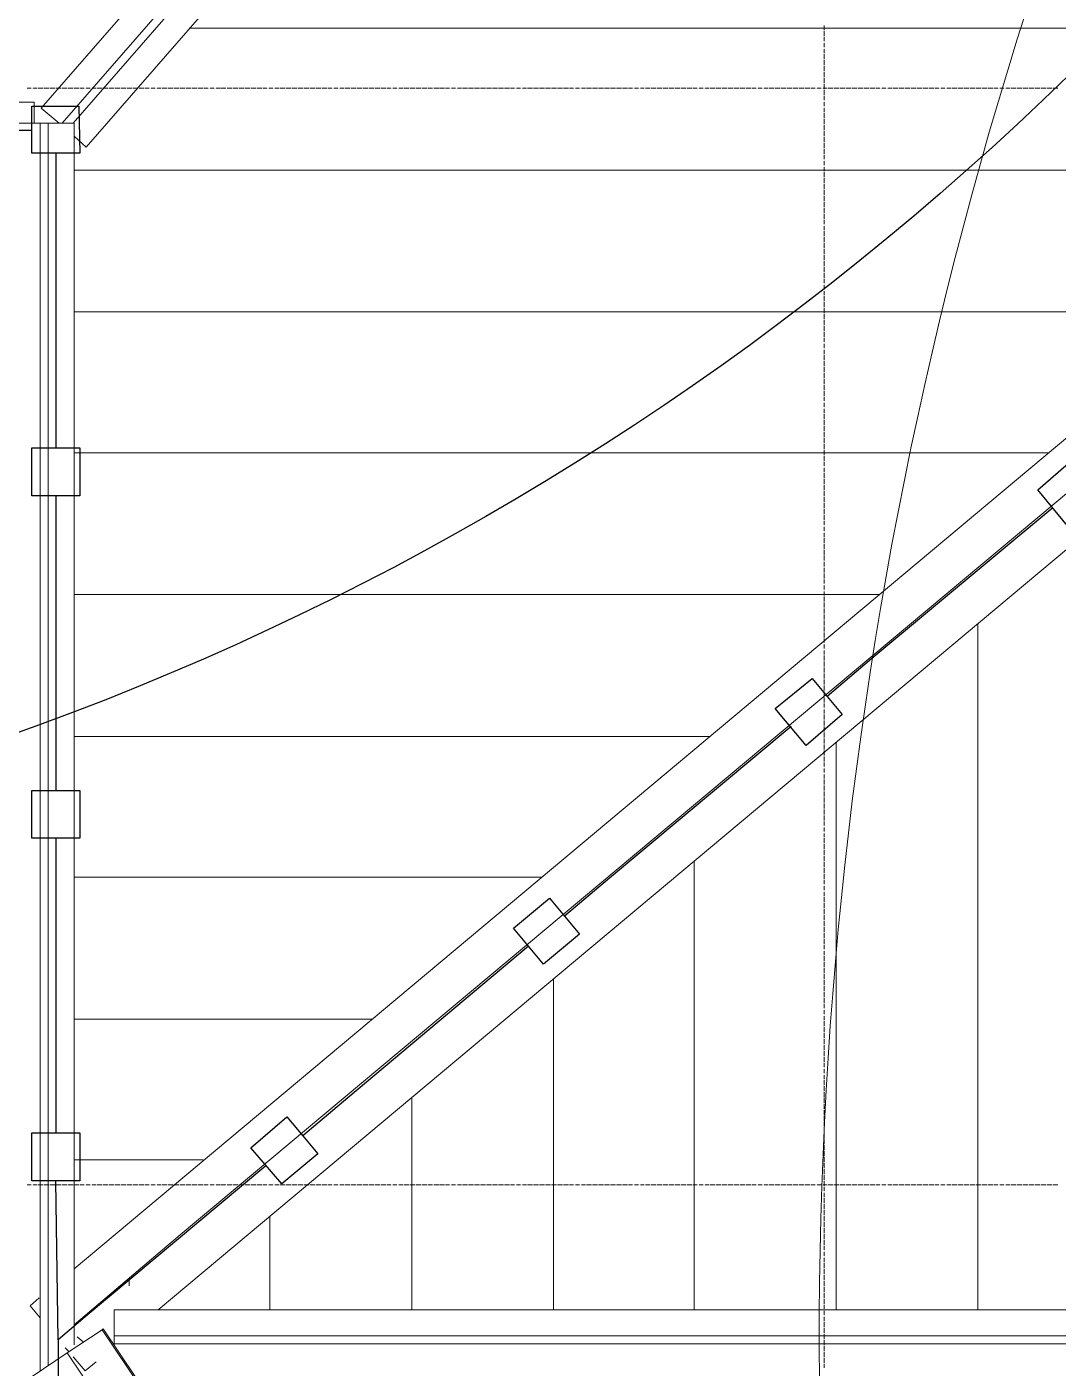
# Model space of a CAD drawing. Header units: millimetres. Extents: x -42533 to 645315, y 3457 to 82611.
# Drawn here: x 547451 to 551826, y 19596 to 25284 of the extents above; entities that cross this region are included whole.
import ezdxf

# ---------------------------------------------------------------- set-up
doc = ezdxf.new("R2010")
doc.units = ezdxf.units.MM
for name, color, linetype, true_color in [('PDF _!ЭОМ.Молниезащита', 7, 'Continuous', 0x954a95), ('PDF _Крыша', 7, 'Continuous', 0xbababa), ('PDF _Крыша штриховка', 7, 'Continuous', 0xbababa), ('PDF _Обобщенные модели', 7, 'Continuous', 0xbababa), ('PDF _Ограждение', 7, 'Continuous', 0xbababa), ('PDF _Оси', 7, 'Continuous', 0xbababa)]:
    doc.layers.add(name, color=color, linetype=linetype, true_color=true_color)

msp = doc.modelspace()

# ---------------------------------------------------------------- linework, layer by layer
at = {"layer": 'PDF _!ЭОМ.Молниезащита', "color": 5, "lineweight": 30}
for points in [[(546222.7, 24841), (547222.3, 24845.2), (547472.1, 24845.2), (547472.1, 24946.9), (547671.2, 24946.9), (547675.4, 24747.8), (547472.1, 24747.8), (547472.1, 24845.2)], [(547573.8, 24747.8), (547573.8, 23748.3), (547573.8, 23498.4), (547675.4, 23498.4), (547675.4, 23295.1), (547472.1, 23295.1), (547472.1, 23498.4), (547573.8, 23498.4)], [(552916.7, 24176), (552150.1, 23532.3), (551955.3, 23375.6), (552018.8, 23295.1), (551866.3, 23168), (551739.3, 23320.5), (551891.7, 23451.8), (551955.3, 23375.6)], [(547573.8, 23295.1), (547573.8, 22295.5), (547573.8, 22045.7), (547675.4, 22045.7), (547675.4, 21842.4), (547472.1, 21842.4), (547472.1, 22045.7), (547573.8, 22045.7)], [(551802.8, 23244.3), (551036.2, 22604.7), (550845.6, 22443.8), (550909.1, 22367.5), (550756.7, 22236.2), (550625.4, 22393), (550782.1, 22520), (550845.6, 22443.8)], [(550693.1, 22316.7), (549922.3, 21672.9), (549731.7, 21512), (549795.2, 21435.8), (549642.8, 21308.7), (549515.7, 21461.2), (549668.2, 21588.2), (549731.7, 21512)], [(547573.8, 21842.4), (547573.8, 20842.8), (547573.8, 20592.9), (547675.4, 20592.9), (547675.4, 20389.6), (547472.1, 20389.6), (547472.1, 20592.9), (547573.8, 20592.9)], [(549579.2, 21384.9), (548812.6, 20741.2), (548622, 20580.2), (548685.6, 20504), (548533.1, 20376.9), (548401.8, 20529.4), (548554.3, 20660.7), (548622, 20580.2)], [(548465.3, 20453.2), (547698.7, 19813.6), (547584.4, 19716.2), (547584.4, 18890.3), (547686, 18890.3), (547686, 18691.3), (547487, 18691.3), (547487, 18890.3), (547584.4, 18890.3)], [(547584.4, 19716.2), (547573.8, 20389.6)]]:
    msp.add_lwpolyline(points, dxfattribs=at)
at = {"layer": 'PDF _!ЭОМ.Молниезащита', "color": 116, "lineweight": 30, "true_color": 0x136734}
msp.add_circle((543274.8, 33878.4), 12301.6, dxfattribs=at)
at = {"layer": 'PDF _!ЭОМ.Молниезащита', "lineweight": 13}
for centre, radius, start, end in [((541973.2, 33883.9), 18066.6, 258.64082, 32.4196), ((569238.6, 19731.8), 18425.9, 113.6261, 221.93481)]:
    msp.add_arc(centre, radius, start, end, dxfattribs=at)
at = {"layer": 'PDF _!ЭОМ.Молниезащита', "lineweight": 30}
msp.add_arc((514330.6, -50639.5), 76931.2, 53.480075, 71.283866, dxfattribs=at)
at = {"layer": 'PDF _Крыша', "color": 8, "lineweight": 9}
msp.add_lwpolyline([(548101.1, 20160.9), (547652.2, 19779.7)], dxfattribs=at)
at = {"layer": 'PDF _Крыша штриховка', "color": 8, "lineweight": 9}
for points in [[(553077.6, 25277.2), (548139.2, 25277.2)], [(553056.5, 24675.8), (547652.2, 24675.8)], [(552501.6, 24074.4), (547652.2, 24074.4)], [(551781.6, 23477.2), (547652.2, 23477.2)], [(551065.8, 22875.8), (547652.2, 22875.8)], [(551485.1, 22748.7), (551485.1, 19843.3)], [(550350.1, 22274.4), (547652.2, 22274.4)], [(550883.7, 22249), (550883.7, 19843.3)], [(550282.3, 21744.9), (550282.3, 19843.3)], [(549634.3, 21677.2), (547652.2, 21677.2)], [(549685.1, 21245.2), (549685.1, 19843.3)], [(548914.3, 21075.8), (547652.2, 21075.8)], [(549083.7, 20741.2), (549083.7, 19843.3)], [(548198.5, 20478.6), (547652.2, 20478.6)], [(548482.3, 20241.4), (548482.3, 19843.3)], [(547885.1, 19974.6), (547885.1, 19944.9)]]:
    msp.add_lwpolyline(points, dxfattribs=at)
at = {"layer": 'PDF _Обобщенные модели', "color": 8, "lineweight": 18}
for points in [[(542222.4, 24963.8), (547482.7, 24963.8), (547482.7, 24874.9)], [(547398, 24857.9), (547398, 24874.9), (547508.1, 24874.9), (547542, 24874.9), (547652.2, 24874.9), (547652.2, 19695)], [(547508.1, 24874.9), (547508.1, 19580.7)], [(547542, 19606.1), (547542, 24874.9)], [(547821.6, 19695), (547821.6, 19699.3), (547821.6, 19733.2), (547821.6, 19843.3), (558126.2, 19843.3)], [(558126.2, 19733.2), (547821.6, 19733.2)], [(547821.6, 19699.3), (558126.2, 19699.3)]]:
    msp.add_lwpolyline(points, dxfattribs=at)
at = {"layer": 'PDF _Ограждение', "color": 8, "lineweight": 9}
for points in [[(547601.3, 24874.9), (554212.7, 32456.1)], [(554212.7, 32405.3), (547647.9, 24874.9)], [(554212.7, 32240.1), (547703, 24773.2), (547652.2, 24819.8)], [(547588.6, 24874.9), (547512.4, 24938.4), (553314.8, 31592.1)], [(548101.1, 20160.9), (554280.5, 25328)], [(554411.8, 25201), (548007.9, 19843.3), (554411.8, 25201)], [(547503.9, 19894.1), (547465.8, 19860.2), (547503.9, 19894.1)], [(547508.1, 19809.4), (547465.8, 19860.2)], [(547601.3, 19364.7), (547470, 19559.5), (547474.3, 19559.5), (547622.5, 19661.2), (547770.7, 19758.6), (547775, 19762.8), (551358.1, 14426.3), (547770.7, 19758.6)], [(547631, 19665.4), (547614, 19682.3)], [(547664.9, 19728.9), (547690.3, 19707.7)], [(551167.5, 14383.9), (547622.5, 19661.2)], [(547698.7, 19584.9), (547647.9, 19644.2)], [(547745.3, 19623), (547698.7, 19584.9), (547745.3, 19623)]]:
    msp.add_lwpolyline(points, dxfattribs=at)
msp.add_lwpolyline([(554212.7, 25510.2), (547652.2, 20016.9)], close=True, dxfattribs=at)
at = {"layer": 'PDF _Оси', "color": 8, "lineweight": 9}
for points in [[(550832.9, 25268.8), (550832.9, 25289.9)], [(550832.9, 25243.3), (550832.9, 25264.5)], [(550832.9, 25222.2), (550832.9, 25239.1)], [(550832.9, 25217.9), (550832.9, 25217.9)], [(550832.9, 25196.8), (550832.9, 25213.7)], [(550832.9, 25192.5), (550832.9, 25192.5)], [(550832.9, 25171.3), (550832.9, 25188.3)], [(550832.9, 25145.9), (550832.9, 25167.1)], [(550832.9, 25120.5), (550832.9, 25141.7)], [(550832.9, 25095.1), (550832.9, 25116.3)], [(550832.9, 25069.7), (550832.9, 25090.9)], [(550832.9, 25044.3), (550832.9, 25065.5)], [(550832.9, 25018.9), (550832.9, 25040)], [(547453.1, 25023.1), (547470, 25023.1)], [(547474.3, 25023.1), (547474.3, 25023.1)], [(547478.5, 25023.1), (547495.4, 25023.1)], [(547499.7, 25023.1), (547520.9, 25023.1)], [(547525.1, 25023.1), (547546.3, 25023.1)], [(547550.5, 25023.1), (547571.7, 25023.1)], [(547575.9, 25023.1), (547597.1, 25023.1)], [(547601.3, 25023.1), (547622.5, 25023.1)], [(547626.7, 25023.1), (547647.9, 25023.1)], [(547652.2, 25023.1), (547673.3, 25023.1)], [(547677.6, 25023.1), (547694.5, 25023.1)], [(547698.7, 25023.1), (547698.7, 25023.1)], [(547703, 25023.1), (547719.9, 25023.1)], [(547724.2, 25023.1), (547724.2, 25023.1)], [(547728.4, 25023.1), (547745.3, 25023.1)], [(547749.6, 25023.1), (547770.7, 25023.1)], [(547775, 25023.1), (547796.2, 25023.1)], [(547800.4, 25023.1), (547821.6, 25023.1)], [(547825.8, 25023.1), (547847, 25023.1)], [(547851.2, 25023.1), (547872.4, 25023.1)], [(547876.6, 25023.1), (547897.8, 25023.1)], [(547902, 25023.1), (547923.2, 25023.1)], [(547927.4, 25023.1), (547948.6, 25023.1)], [(547952.9, 25023.1), (547969.8, 25023.1)], [(547974, 25023.1), (547974, 25023.1)], [(547978.3, 25023.1), (547995.2, 25023.1)], [(547999.4, 25023.1), (547999.4, 25023.1)], [(548003.7, 25023.1), (548020.6, 25023.1)], [(548024.9, 25023.1), (548046, 25023.1)], [(548050.3, 25023.1), (548071.5, 25023.1)], [(548075.7, 25023.1), (548096.9, 25023.1)], [(548101.1, 25023.1), (548122.3, 25023.1)], [(548126.5, 25023.1), (548147.7, 25023.1)], [(548151.9, 25023.1), (548173.1, 25023.1)], [(548177.3, 25023.1), (548198.5, 25023.1)], [(548202.7, 25023.1), (548219.7, 25023.1)], [(548223.9, 25023.1), (548223.9, 25023.1)], [(548228.2, 25023.1), (548245.1, 25023.1)], [(548249.3, 25023.1), (548249.3, 25023.1)], [(548253.6, 25023.1), (548270.5, 25023.1)], [(548274.7, 25023.1), (548295.9, 25023.1)], [(548300.2, 25023.1), (548321.3, 25023.1)], [(548325.6, 25023.1), (548346.7, 25023.1)], [(548351, 25023.1), (548372.2, 25023.1)], [(548376.4, 25023.1), (548397.6, 25023.1)], [(548401.8, 25023.1), (548423, 25023.1)], [(548427.2, 25023.1), (548448.4, 25023.1)], [(548452.6, 25023.1), (548469.6, 25023.1)], [(548473.8, 25023.1), (548473.8, 25023.1)], [(548478, 25023.1), (548495, 25023.1)], [(548499.2, 25023.1), (548499.2, 25023.1)], [(548503.5, 25023.1), (548520.4, 25023.1)], [(548524.6, 25023.1), (548545.8, 25023.1)], [(548550, 25023.1), (548571.2, 25023.1)], [(548575.5, 25023.1), (548596.6, 25023.1)], [(548600.9, 25023.1), (548622, 25023.1)], [(548626.3, 25023.1), (548647.5, 25023.1)], [(548651.7, 25023.1), (548672.9, 25023.1)], [(548677.1, 25023.1), (548698.3, 25023.1)], [(548702.5, 25023.1), (548723.7, 25023.1)], [(548727.9, 25023.1), (548744.9, 25023.1)], [(548749.1, 25023.1), (548749.1, 25023.1)], [(548753.3, 25023.1), (548770.3, 25023.1)], [(548774.5, 25023.1), (548774.5, 25023.1)], [(548778.8, 25023.1), (548795.7, 25023.1)], [(548799.9, 25023.1), (548821.1, 25023.1)], [(548825.3, 25023.1), (548846.5, 25023.1)], [(548850.8, 25023.1), (548871.9, 25023.1)], [(548876.2, 25023.1), (548897.3, 25023.1)], [(548901.6, 25023.1), (548922.8, 25023.1)], [(548927, 25023.1), (548948.2, 25023.1)], [(548952.4, 25023.1), (548973.6, 25023.1)], [(548977.8, 25023.1), (548994.8, 25023.1)], [(548999, 25023.1), (548999, 25023.1)], [(549003.2, 25023.1), (549020.2, 25023.1)], [(549024.4, 25023.1), (549024.4, 25023.1)], [(549028.6, 25023.1), (549045.6, 25023.1)], [(549049.8, 25023.1), (549071, 25023.1)], [(549075.2, 25023.1), (549096.4, 25023.1)], [(549100.6, 25023.1), (549121.8, 25023.1)], [(549126.1, 25023.1), (549147.2, 25023.1)], [(549151.5, 25023.1), (549172.6, 25023.1)], [(549176.9, 25023.1), (549198.1, 25023.1)], [(549202.3, 25023.1), (549223.5, 25023.1)], [(549227.7, 25023.1), (549244.6, 25023.1)], [(549248.9, 25023.1), (549248.9, 25023.1)], [(549253.1, 25023.1), (549270.1, 25023.1)], [(549274.3, 25023.1), (549274.3, 25023.1)], [(549278.5, 25023.1), (549295.5, 25023.1)], [(549299.7, 25023.1), (549320.9, 25023.1)], [(549325.1, 25023.1), (549346.3, 25023.1)], [(549350.5, 25023.1), (549371.7, 25023.1)], [(549375.9, 25023.1), (549397.1, 25023.1)], [(549401.3, 25023.1), (549422.5, 25023.1)], [(549426.8, 25023.1), (549447.9, 25023.1)], [(549452.2, 25023.1), (549473.4, 25023.1)], [(549477.6, 25023.1), (549498.8, 25023.1)], [(549503, 25023.1), (549519.9, 25023.1)], [(549524.2, 25023.1), (549524.2, 25023.1)], [(549528.4, 25023.1), (549545.4, 25023.1)], [(549549.6, 25023.1), (549549.6, 25023.1)], [(549553.8, 25023.1), (549570.8, 25023.1)], [(549575, 25023.1), (549596.2, 25023.1)], [(549600.4, 25023.1), (549621.6, 25023.1)], [(549625.8, 25023.1), (549647, 25023.1)], [(549651.2, 25023.1), (549672.4, 25023.1)], [(549676.6, 25023.1), (549697.8, 25023.1)], [(549702.1, 25023.1), (549723.2, 25023.1)], [(549727.5, 25023.1), (549748.6, 25023.1)], [(549752.9, 25023.1), (549769.8, 25023.1)], [(549774.1, 25023.1), (549774.1, 25023.1)], [(549778.3, 25023.1), (549795.2, 25023.1)], [(549799.5, 25023.1), (549799.5, 25023.1)], [(549803.7, 25023.1), (549820.6, 25023.1)], [(549824.9, 25023.1), (549846.1, 25023.1)], [(549850.3, 25023.1), (549871.5, 25023.1)], [(549875.7, 25023.1), (549896.9, 25023.1)], [(549901.1, 25023.1), (549922.3, 25023.1)], [(549926.5, 25023.1), (549947.7, 25023.1)], [(549951.9, 25023.1), (549973.1, 25023.1)], [(549977.4, 25023.1), (549998.5, 25023.1)], [(550002.8, 25023.1), (550019.7, 25023.1)], [(550023.9, 25023.1), (550023.9, 25023.1)], [(550028.2, 25023.1), (550045.1, 25023.1)], [(550049.4, 25023.1), (550049.4, 25023.1)], [(550053.6, 25023.1), (550070.5, 25023.1)], [(550074.8, 25023.1), (550095.9, 25023.1)], [(550100.2, 25023.1), (550121.4, 25023.1)], [(550125.6, 25023.1), (550146.8, 25023.1)], [(550151, 25023.1), (550172.2, 25023.1)], [(550176.4, 25023.1), (550197.6, 25023.1)], [(550201.8, 25023.1), (550223, 25023.1)], [(550227.2, 25023.1), (550248.4, 25023.1)], [(550252.7, 25023.1), (550273.8, 25023.1)], [(550278.1, 25023.1), (550295, 25023.1)], [(550299.2, 25023.1), (550299.2, 25023.1)], [(550303.5, 25023.1), (550320.4, 25023.1)], [(550324.7, 25023.1), (550324.7, 25023.1)], [(550328.9, 25023.1), (550345.8, 25023.1)], [(550350.1, 25023.1), (550371.2, 25023.1)], [(550375.5, 25023.1), (550396.7, 25023.1)], [(550400.9, 25023.1), (550422.1, 25023.1)], [(550426.3, 25023.1), (550447.5, 25023.1)], [(550451.7, 25023.1), (550472.9, 25023.1)], [(550477.1, 25023.1), (550498.3, 25023.1)], [(550502.5, 25023.1), (550523.7, 25023.1)], [(550528, 25023.1), (550544.9, 25023.1)], [(550549.1, 25023.1), (550549.1, 25023.1)], [(550553.4, 25023.1), (550570.3, 25023.1)], [(550574.5, 25023.1), (550574.5, 25023.1)], [(550578.8, 25023.1), (550595.7, 25023.1)], [(550600, 25023.1), (550621.1, 25023.1)], [(550625.4, 25023.1), (550646.5, 25023.1)], [(550650.8, 25023.1), (550672, 25023.1)], [(550676.2, 25023.1), (550697.4, 25023.1)], [(550701.6, 25023.1), (550722.8, 25023.1)], [(550727, 25023.1), (550748.2, 25023.1)], [(550752.4, 25023.1), (550773.6, 25023.1)], [(550777.8, 25023.1), (550794.8, 25023.1)], [(550799, 25023.1), (550799, 25023.1)], [(550803.2, 25023.1), (550820.2, 25023.1)], [(550824.4, 25023.1), (550824.4, 25023.1)], [(550828.7, 25023.1), (550845.6, 25023.1)], [(550832.9, 24993.5), (550832.9, 25014.6)], [(550832.9, 24972.3), (550832.9, 24989.2)], [(550849.8, 25023.1), (550871, 25023.1)], [(550875.3, 25023.1), (550896.4, 25023.1)], [(550900.7, 25023.1), (550921.8, 25023.1)], [(550926.1, 25023.1), (550947.3, 25023.1)], [(550951.5, 25023.1), (550972.7, 25023.1)], [(550976.9, 25023.1), (550998.1, 25023.1)], [(551002.3, 25023.1), (551023.5, 25023.1)], [(551027.7, 25023.1), (551048.9, 25023.1)], [(551053.1, 25023.1), (551070.1, 25023.1)], [(551074.3, 25023.1), (551074.3, 25023.1)], [(551078.5, 25023.1), (551095.5, 25023.1)], [(551099.7, 25023.1), (551099.7, 25023.1)], [(551104, 25023.1), (551120.9, 25023.1)], [(551125.1, 25023.1), (551146.3, 25023.1)], [(551150.5, 25023.1), (551171.7, 25023.1)], [(551176, 25023.1), (551197.1, 25023.1)], [(551201.4, 25023.1), (551222.5, 25023.1)], [(551226.8, 25023.1), (551248, 25023.1)], [(551252.2, 25023.1), (551273.4, 25023.1)], [(551277.6, 25023.1), (551298.8, 25023.1)], [(551303, 25023.1), (551320, 25023.1)], [(551324.2, 25023.1), (551324.2, 25023.1)], [(551328.4, 25023.1), (551345.4, 25023.1)], [(551349.6, 25023.1), (551349.6, 25023.1)], [(551353.8, 25023.1), (551370.8, 25023.1)], [(551375, 25023.1), (551396.2, 25023.1)], [(551400.4, 25023.1), (551421.6, 25023.1)], [(551425.8, 25023.1), (551447, 25023.1)], [(551451.3, 25023.1), (551472.4, 25023.1)], [(551476.7, 25023.1), (551497.8, 25023.1)], [(551502.1, 25023.1), (551523.3, 25023.1)], [(551527.5, 25023.1), (551548.7, 25023.1)], [(551552.9, 25023.1), (551569.8, 25023.1)], [(551574.1, 25023.1), (551574.1, 25023.1)], [(551578.3, 25023.1), (551595.3, 25023.1)], [(551599.5, 25023.1), (551599.5, 25023.1)], [(551603.7, 25023.1), (551620.7, 25023.1)], [(551624.9, 25023.1), (551646.1, 25023.1)], [(551650.3, 25023.1), (551671.5, 25023.1)], [(551675.7, 25023.1), (551696.9, 25023.1)], [(551701.1, 25023.1), (551722.3, 25023.1)], [(551726.6, 25023.1), (551747.7, 25023.1)], [(551752, 25023.1), (551773.1, 25023.1)], [(551777.4, 25023.1), (551798.6, 25023.1)], [(551802.8, 25023.1), (551824, 25023.1)], [(550832.9, 24968), (550832.9, 24968)], [(550832.9, 24946.9), (550832.9, 24963.8)], [(550832.9, 24942.6), (550832.9, 24942.6)], [(550832.9, 24921.5), (550832.9, 24938.4)], [(550832.9, 24896), (550832.9, 24917.2)], [(550832.9, 24870.6), (550832.9, 24891.8)], [(550832.9, 24845.2), (550832.9, 24866.4)], [(550832.9, 24819.8), (550832.9, 24841)], [(550832.9, 24794.4), (550832.9, 24815.6)], [(550832.9, 24769), (550832.9, 24790.2)], [(550832.9, 24743.6), (550832.9, 24764.7)], [(550832.9, 24722.4), (550832.9, 24739.3)], [(550832.9, 24718.2), (550832.9, 24718.2)], [(550832.9, 24697), (550832.9, 24713.9)], [(550832.9, 24692.7), (550832.9, 24692.7)], [(550832.9, 24671.6), (550832.9, 24688.5)], [(550832.9, 24646.2), (550832.9, 24667.3)], [(550832.9, 24620.7), (550832.9, 24641.9)], [(550832.9, 24595.3), (550832.9, 24616.5)], [(550832.9, 24569.9), (550832.9, 24591.1)], [(550832.9, 24544.5), (550832.9, 24565.7)], [(550832.9, 24519.1), (550832.9, 24540.3)], [(550832.9, 24493.7), (550832.9, 24514.9)], [(550832.9, 24468.3), (550832.9, 24489.4)], [(550832.9, 24447.1), (550832.9, 24464)], [(550832.9, 24442.9), (550832.9, 24442.9)], [(550832.9, 24421.7), (550832.9, 24438.6)], [(550832.9, 24396.3), (550832.9, 24417.4)], [(550832.9, 24370.9), (550832.9, 24392)], [(550832.9, 24345.4), (550832.9, 24366.6)], [(550832.9, 24320), (550832.9, 24341.2)], [(550832.9, 24294.6), (550832.9, 24315.8)], [(550832.9, 24269.2), (550832.9, 24290.4)], [(550832.9, 24243.8), (550832.9, 24265)], [(550832.9, 24218.4), (550832.9, 24239.6)], [(550832.9, 24197.2), (550832.9, 24214.2)], [(550832.9, 24193), (550832.9, 24193)], [(550832.9, 24171.8), (550832.9, 24188.7)], [(550832.9, 24167.6), (550832.9, 24167.6)], [(550832.9, 24146.4), (550832.9, 24163.3)], [(550832.9, 24121), (550832.9, 24142.2)], [(550832.9, 24095.6), (550832.9, 24116.7)], [(550832.9, 24070.1), (550832.9, 24091.3)], [(550832.9, 24044.7), (550832.9, 24065.9)], [(550832.9, 24019.3), (550832.9, 24040.5)], [(550832.9, 23993.9), (550832.9, 24015.1)], [(550832.9, 23968.5), (550832.9, 23989.7)], [(550832.9, 23947.3), (550832.9, 23964.3)], [(550832.9, 23943.1), (550832.9, 23943.1)], [(550832.9, 23921.9), (550832.9, 23938.9)], [(550832.9, 23917.7), (550832.9, 23917.7)], [(550832.9, 23896.5), (550832.9, 23913.4)], [(550832.9, 23871.1), (550832.9, 23892.3)], [(550832.9, 23845.7), (550832.9, 23866.9)], [(550832.9, 23820.3), (550832.9, 23841.4)], [(550832.9, 23794.9), (550832.9, 23816)], [(550832.9, 23769.4), (550832.9, 23790.6)], [(550832.9, 23744), (550832.9, 23765.2)], [(550832.9, 23718.6), (550832.9, 23739.8)], [(550832.9, 23697.4), (550832.9, 23714.4)], [(550832.9, 23693.2), (550832.9, 23693.2)], [(550832.9, 23672), (550832.9, 23689)], [(550832.9, 23667.8), (550832.9, 23667.8)], [(550832.9, 23646.6), (550832.9, 23663.6)], [(550832.9, 23621.2), (550832.9, 23642.4)], [(550832.9, 23595.8), (550832.9, 23617)], [(550832.9, 23570.4), (550832.9, 23591.6)], [(550832.9, 23545), (550832.9, 23566.1)], [(550832.9, 23519.6), (550832.9, 23540.7)], [(550832.9, 23494.1), (550832.9, 23515.3)], [(550832.9, 23468.7), (550832.9, 23489.9)], [(550832.9, 23443.3), (550832.9, 23464.5)], [(550832.9, 23422.1), (550832.9, 23439.1)], [(550832.9, 23417.9), (550832.9, 23417.9)], [(550832.9, 23396.7), (550832.9, 23413.7)], [(550832.9, 23371.3), (550832.9, 23392.5)], [(550832.9, 23345.9), (550832.9, 23367.1)], [(550832.9, 23320.5), (550832.9, 23341.7)], [(550832.9, 23295.1), (550832.9, 23316.3)], [(550832.9, 23269.7), (550832.9, 23290.8)], [(550832.9, 23244.3), (550832.9, 23265.4)], [(550832.9, 23218.8), (550832.9, 23240)], [(550832.9, 23193.4), (550832.9, 23214.6)], [(550832.9, 23172.3), (550832.9, 23189.2)], [(550832.9, 23168), (550832.9, 23168)], [(550832.9, 23146.8), (550832.9, 23163.8)], [(550832.9, 23142.6), (550832.9, 23142.6)], [(550832.9, 23121.4), (550832.9, 23138.4)], [(550832.9, 23096), (550832.9, 23117.2)], [(550832.9, 23070.6), (550832.9, 23091.8)], [(550832.9, 23045.2), (550832.9, 23066.4)], [(550832.9, 23019.8), (550832.9, 23041)], [(550832.9, 22994.4), (550832.9, 23015.5)], [(550832.9, 22969), (550832.9, 22990.1)], [(550832.9, 22943.5), (550832.9, 22964.7)], [(550832.9, 22922.4), (550832.9, 22939.3)], [(550832.9, 22918.1), (550832.9, 22918.1)], [(550832.9, 22897), (550832.9, 22913.9)], [(550832.9, 22892.7), (550832.9, 22892.7)], [(550832.9, 22871.5), (550832.9, 22888.5)], [(550832.9, 22846.1), (550832.9, 22867.3)], [(550832.9, 22820.7), (550832.9, 22841.9)], [(550832.9, 22795.3), (550832.9, 22816.5)], [(550832.9, 22769.9), (550832.9, 22791.1)], [(550832.9, 22744.5), (550832.9, 22765.7)], [(550832.9, 22719.1), (550832.9, 22740.3)], [(550832.9, 22693.7), (550832.9, 22714.8)], [(550832.9, 22672.5), (550832.9, 22689.4)], [(550832.9, 22668.2), (550832.9, 22668.2)], [(550832.9, 22647.1), (550832.9, 22664)], [(550832.9, 22642.8), (550832.9, 22642.8)], [(550832.9, 22621.7), (550832.9, 22638.6)], [(550832.9, 22596.2), (550832.9, 22617.4)], [(550832.9, 22570.8), (550832.9, 22592)], [(550832.9, 22545.4), (550832.9, 22566.6)], [(550832.9, 22520), (550832.9, 22541.2)], [(550832.9, 22494.6), (550832.9, 22515.8)], [(550832.9, 22469.2), (550832.9, 22490.4)], [(550832.9, 22443.8), (550832.9, 22465)], [(550832.9, 22418.4), (550832.9, 22439.5)], [(550832.9, 22397.2), (550832.9, 22414.1)], [(550832.9, 22393), (550832.9, 22393)], [(550832.9, 22371.8), (550832.9, 22388.7)], [(550832.9, 22346.4), (550832.9, 22367.5)], [(550832.9, 22321), (550832.9, 22342.1)], [(550832.9, 22295.5), (550832.9, 22316.7)], [(550832.9, 22270.1), (550832.9, 22291.3)], [(550832.9, 22244.7), (550832.9, 22265.9)], [(550832.9, 22219.3), (550832.9, 22240.5)], [(550832.9, 22193.9), (550832.9, 22215.1)], [(550832.9, 22168.5), (550832.9, 22189.7)], [(550832.9, 22147.3), (550832.9, 22164.2)], [(550832.9, 22143.1), (550832.9, 22143.1)], [(550832.9, 22121.9), (550832.9, 22138.8)], [(550832.9, 22117.7), (550832.9, 22117.7)], [(550832.9, 22096.5), (550832.9, 22113.4)], [(550832.9, 22071.1), (550832.9, 22092.2)], [(550832.9, 22045.7), (550832.9, 22066.8)], [(550832.9, 22020.2), (550832.9, 22041.4)], [(550832.9, 21994.8), (550832.9, 22016)], [(550832.9, 21969.4), (550832.9, 21990.6)], [(550832.9, 21944), (550832.9, 21965.2)], [(550832.9, 21918.6), (550832.9, 21939.8)], [(550832.9, 21897.4), (550832.9, 21914.4)], [(550832.9, 21893.2), (550832.9, 21893.2)], [(550832.9, 21872), (550832.9, 21888.9)], [(550832.9, 21867.8), (550832.9, 21867.8)], [(550832.9, 21846.6), (550832.9, 21863.5)], [(550832.9, 21821.2), (550832.9, 21842.4)], [(550832.9, 21795.8), (550832.9, 21816.9)], [(550832.9, 21770.4), (550832.9, 21791.5)], [(550832.9, 21744.9), (550832.9, 21766.1)], [(550832.9, 21719.5), (550832.9, 21740.7)], [(550832.9, 21694.1), (550832.9, 21715.3)], [(550832.9, 21668.7), (550832.9, 21689.9)], [(550832.9, 21647.5), (550832.9, 21664.5)], [(550832.9, 21643.3), (550832.9, 21643.3)], [(550832.9, 21622.1), (550832.9, 21639.1)], [(550832.9, 21617.9), (550832.9, 21617.9)], [(550832.9, 21596.7), (550832.9, 21613.6)], [(550832.9, 21571.3), (550832.9, 21592.5)], [(550832.9, 21545.9), (550832.9, 21567.1)], [(550832.9, 21520.5), (550832.9, 21541.6)], [(550832.9, 21495.1), (550832.9, 21516.2)], [(550832.9, 21469.6), (550832.9, 21490.8)], [(550832.9, 21444.2), (550832.9, 21465.4)], [(550832.9, 21418.8), (550832.9, 21440)], [(550832.9, 21393.4), (550832.9, 21414.6)], [(550832.9, 21372.2), (550832.9, 21389.2)], [(550832.9, 21368), (550832.9, 21368)], [(550832.9, 21346.8), (550832.9, 21363.8)], [(550832.9, 21321.4), (550832.9, 21342.6)], [(550832.9, 21296), (550832.9, 21317.2)], [(550832.9, 21270.6), (550832.9, 21291.8)], [(550832.9, 21245.2), (550832.9, 21266.3)], [(550832.9, 21219.8), (550832.9, 21240.9)], [(550832.9, 21194.3), (550832.9, 21215.5)], [(550832.9, 21168.9), (550832.9, 21190.1)], [(550832.9, 21143.5), (550832.9, 21164.7)], [(550832.9, 21122.3), (550832.9, 21139.3)], [(550832.9, 21118.1), (550832.9, 21118.1)], [(550832.9, 21096.9), (550832.9, 21113.9)], [(550832.9, 21092.7), (550832.9, 21092.7)], [(550832.9, 21071.5), (550832.9, 21088.5)], [(550832.9, 21046.1), (550832.9, 21067.3)], [(550832.9, 21020.7), (550832.9, 21041.9)], [(550832.9, 20995.3), (550832.9, 21016.5)], [(550832.9, 20969.9), (550832.9, 20991.1)], [(550832.9, 20944.5), (550832.9, 20965.6)], [(550832.9, 20919.1), (550832.9, 20940.2)], [(550832.9, 20893.6), (550832.9, 20914.8)], [(550832.9, 20872.5), (550832.9, 20889.4)], [(550832.9, 20868.2), (550832.9, 20868.2)], [(550832.9, 20847.1), (550832.9, 20864)], [(550832.9, 20842.8), (550832.9, 20842.8)], [(550832.9, 20821.6), (550832.9, 20838.6)], [(550832.9, 20796.2), (550832.9, 20817.4)], [(550832.9, 20770.8), (550832.9, 20792)], [(550832.9, 20745.4), (550832.9, 20766.6)], [(550832.9, 20720), (550832.9, 20741.2)], [(550832.9, 20694.6), (550832.9, 20715.8)], [(550832.9, 20669.2), (550832.9, 20690.3)], [(550832.9, 20643.8), (550832.9, 20664.9)], [(550832.9, 20622.6), (550832.9, 20639.5)], [(550832.9, 20618.3), (550832.9, 20618.3)], [(550832.9, 20597.2), (550832.9, 20614.1)], [(550832.9, 20592.9), (550832.9, 20592.9)], [(550832.9, 20571.8), (550832.9, 20588.7)], [(550832.9, 20546.3), (550832.9, 20567.5)], [(550832.9, 20520.9), (550832.9, 20542.1)], [(550832.9, 20495.5), (550832.9, 20516.7)], [(550832.9, 20470.1), (550832.9, 20491.3)], [(550832.9, 20444.7), (550832.9, 20465.9)], [(550832.9, 20419.3), (550832.9, 20440.5)], [(547453.1, 20372.7), (547470, 20372.7)], [(547474.3, 20372.7), (547474.3, 20372.7)], [(547478.5, 20372.7), (547495.4, 20372.7)], [(547499.7, 20372.7), (547520.9, 20372.7)], [(547525.1, 20372.7), (547546.3, 20372.7)], [(547550.5, 20372.7), (547571.7, 20372.7)], [(547575.9, 20372.7), (547597.1, 20372.7)], [(547601.3, 20372.7), (547622.5, 20372.7)], [(547626.7, 20372.7), (547647.9, 20372.7)], [(547652.2, 20372.7), (547673.3, 20372.7)], [(547677.6, 20372.7), (547694.5, 20372.7)], [(547698.7, 20372.7), (547698.7, 20372.7)], [(547703, 20372.7), (547719.9, 20372.7)], [(547724.2, 20372.7), (547724.2, 20372.7)], [(547728.4, 20372.7), (547745.3, 20372.7)], [(547749.6, 20372.7), (547770.7, 20372.7)], [(547775, 20372.7), (547796.2, 20372.7)], [(547800.4, 20372.7), (547821.6, 20372.7)], [(547825.8, 20372.7), (547847, 20372.7)], [(547851.2, 20372.7), (547872.4, 20372.7)], [(547876.6, 20372.7), (547897.8, 20372.7)], [(547902, 20372.7), (547923.2, 20372.7)], [(547927.4, 20372.7), (547948.6, 20372.7)], [(547952.9, 20372.7), (547969.8, 20372.7)], [(547974, 20372.7), (547974, 20372.7)], [(547978.3, 20372.7), (547995.2, 20372.7)], [(547999.4, 20372.7), (547999.4, 20372.7)], [(548003.7, 20372.7), (548020.6, 20372.7)], [(548024.9, 20372.7), (548046, 20372.7)], [(548050.3, 20372.7), (548071.5, 20372.7)], [(548075.7, 20372.7), (548096.9, 20372.7)], [(548101.1, 20372.7), (548122.3, 20372.7)], [(548126.5, 20372.7), (548147.7, 20372.7)], [(548151.9, 20372.7), (548173.1, 20372.7)], [(548177.3, 20372.7), (548198.5, 20372.7)], [(548202.7, 20372.7), (548219.7, 20372.7)], [(548223.9, 20372.7), (548223.9, 20372.7)], [(548228.2, 20372.7), (548245.1, 20372.7)], [(548249.3, 20372.7), (548249.3, 20372.7)], [(548253.6, 20372.7), (548270.5, 20372.7)], [(548274.7, 20372.7), (548295.9, 20372.7)], [(548300.2, 20372.7), (548321.3, 20372.7)], [(548325.6, 20372.7), (548346.7, 20372.7)], [(548351, 20372.7), (548372.2, 20372.7)], [(548376.4, 20372.7), (548397.6, 20372.7)], [(548401.8, 20372.7), (548423, 20372.7)], [(548427.2, 20372.7), (548448.4, 20372.7)], [(548452.6, 20372.7), (548469.6, 20372.7)], [(548473.8, 20372.7), (548473.8, 20372.7)], [(548478, 20372.7), (548495, 20372.7)], [(548499.2, 20372.7), (548499.2, 20372.7)], [(548503.5, 20372.7), (548520.4, 20372.7)], [(548524.6, 20372.7), (548545.8, 20372.7)], [(548550, 20372.7), (548571.2, 20372.7)], [(548575.5, 20372.7), (548596.6, 20372.7)], [(548600.9, 20372.7), (548622, 20372.7)], [(548626.3, 20372.7), (548647.5, 20372.7)], [(548651.7, 20372.7), (548672.9, 20372.7)], [(548677.1, 20372.7), (548698.3, 20372.7)], [(548702.5, 20372.7), (548723.7, 20372.7)], [(548727.9, 20372.7), (548744.9, 20372.7)], [(548749.1, 20372.7), (548749.1, 20372.7)], [(548753.3, 20372.7), (548770.3, 20372.7)], [(548774.5, 20372.7), (548774.5, 20372.7)], [(548778.8, 20372.7), (548795.7, 20372.7)], [(548799.9, 20372.7), (548821.1, 20372.7)], [(548825.3, 20372.7), (548846.5, 20372.7)], [(548850.8, 20372.7), (548871.9, 20372.7)], [(548876.2, 20372.7), (548897.3, 20372.7)], [(548901.6, 20372.7), (548922.8, 20372.7)], [(548927, 20372.7), (548948.2, 20372.7)], [(548952.4, 20372.7), (548973.6, 20372.7)], [(548977.8, 20372.7), (548994.8, 20372.7)], [(548999, 20372.7), (548999, 20372.7)], [(549003.2, 20372.7), (549020.2, 20372.7)], [(549024.4, 20372.7), (549024.4, 20372.7)], [(549028.6, 20372.7), (549045.6, 20372.7)], [(549049.8, 20372.7), (549071, 20372.7)], [(549075.2, 20372.7), (549096.4, 20372.7)], [(549100.6, 20372.7), (549121.8, 20372.7)], [(549126.1, 20372.7), (549147.2, 20372.7)], [(549151.5, 20372.7), (549172.6, 20372.7)], [(549176.9, 20372.7), (549198.1, 20372.7)], [(549202.3, 20372.7), (549223.5, 20372.7)], [(549227.7, 20372.7), (549244.6, 20372.7)], [(549248.9, 20372.7), (549248.9, 20372.7)], [(549253.1, 20372.7), (549270.1, 20372.7)], [(549274.3, 20372.7), (549274.3, 20372.7)], [(549278.5, 20372.7), (549295.5, 20372.7)], [(549299.7, 20372.7), (549320.9, 20372.7)], [(549325.1, 20372.7), (549346.3, 20372.7)], [(549350.5, 20372.7), (549371.7, 20372.7)], [(549375.9, 20372.7), (549397.1, 20372.7)], [(549401.3, 20372.7), (549422.5, 20372.7)], [(549426.8, 20372.7), (549447.9, 20372.7)], [(549452.2, 20372.7), (549473.4, 20372.7)], [(549477.6, 20372.7), (549498.8, 20372.7)], [(549503, 20372.7), (549519.9, 20372.7)], [(549524.2, 20372.7), (549524.2, 20372.7)], [(549528.4, 20372.7), (549545.4, 20372.7)], [(549549.6, 20372.7), (549549.6, 20372.7)], [(549553.8, 20372.7), (549570.8, 20372.7)], [(549575, 20372.7), (549596.2, 20372.7)], [(549600.4, 20372.7), (549621.6, 20372.7)], [(549625.8, 20372.7), (549647, 20372.7)], [(549651.2, 20372.7), (549672.4, 20372.7)], [(549676.6, 20372.7), (549697.8, 20372.7)], [(549702.1, 20372.7), (549723.2, 20372.7)], [(549727.5, 20372.7), (549748.6, 20372.7)], [(549752.9, 20372.7), (549769.8, 20372.7)], [(549774.1, 20372.7), (549774.1, 20372.7)], [(549778.3, 20372.7), (549795.2, 20372.7)], [(549799.5, 20372.7), (549799.5, 20372.7)], [(549803.7, 20372.7), (549820.6, 20372.7)], [(549824.9, 20372.7), (549846.1, 20372.7)], [(549850.3, 20372.7), (549871.5, 20372.7)], [(549875.7, 20372.7), (549896.9, 20372.7)], [(549901.1, 20372.7), (549922.3, 20372.7)], [(549926.5, 20372.7), (549947.7, 20372.7)], [(549951.9, 20372.7), (549973.1, 20372.7)], [(549977.4, 20372.7), (549998.5, 20372.7)], [(550002.8, 20372.7), (550019.7, 20372.7)], [(550023.9, 20372.7), (550023.9, 20372.7)], [(550028.2, 20372.7), (550045.1, 20372.7)], [(550049.4, 20372.7), (550049.4, 20372.7)], [(550053.6, 20372.7), (550070.5, 20372.7)], [(550074.8, 20372.7), (550095.9, 20372.7)], [(550100.2, 20372.7), (550121.4, 20372.7)], [(550125.6, 20372.7), (550146.8, 20372.7)], [(550151, 20372.7), (550172.2, 20372.7)], [(550176.4, 20372.7), (550197.6, 20372.7)], [(550201.8, 20372.7), (550223, 20372.7)], [(550227.2, 20372.7), (550248.4, 20372.7)], [(550252.7, 20372.7), (550273.8, 20372.7)], [(550278.1, 20372.7), (550295, 20372.7)], [(550299.2, 20372.7), (550299.2, 20372.7)], [(550303.5, 20372.7), (550320.4, 20372.7)], [(550324.7, 20372.7), (550324.7, 20372.7)], [(550328.9, 20372.7), (550345.8, 20372.7)], [(550350.1, 20372.7), (550371.2, 20372.7)], [(550375.5, 20372.7), (550396.7, 20372.7)], [(550400.9, 20372.7), (550422.1, 20372.7)], [(550426.3, 20372.7), (550447.5, 20372.7)], [(550451.7, 20372.7), (550472.9, 20372.7)], [(550477.1, 20372.7), (550498.3, 20372.7)], [(550502.5, 20372.7), (550523.7, 20372.7)], [(550528, 20372.7), (550544.9, 20372.7)], [(550549.1, 20372.7), (550549.1, 20372.7)], [(550553.4, 20372.7), (550570.3, 20372.7)], [(550574.5, 20372.7), (550574.5, 20372.7)], [(550578.8, 20372.7), (550595.7, 20372.7)], [(550600, 20372.7), (550621.1, 20372.7)], [(550625.4, 20372.7), (550646.5, 20372.7)], [(550650.8, 20372.7), (550672, 20372.7)], [(550676.2, 20372.7), (550697.4, 20372.7)], [(550701.6, 20372.7), (550722.8, 20372.7)], [(550727, 20372.7), (550748.2, 20372.7)], [(550752.4, 20372.7), (550773.6, 20372.7)], [(550777.8, 20372.7), (550794.8, 20372.7)], [(550799, 20372.7), (550799, 20372.7)], [(550803.2, 20372.7), (550820.2, 20372.7)], [(550824.4, 20372.7), (550824.4, 20372.7)], [(550828.7, 20372.7), (550845.6, 20372.7)], [(550832.9, 20393.9), (550832.9, 20415)], [(550832.9, 20368.5), (550832.9, 20389.6)], [(550832.9, 20347.3), (550832.9, 20364.2)], [(550849.8, 20372.7), (550871, 20372.7)], [(550875.3, 20372.7), (550896.4, 20372.7)], [(550900.7, 20372.7), (550921.8, 20372.7)], [(550926.1, 20372.7), (550947.3, 20372.7)], [(550951.5, 20372.7), (550972.7, 20372.7)], [(550976.9, 20372.7), (550998.1, 20372.7)], [(551002.3, 20372.7), (551023.5, 20372.7)], [(551027.7, 20372.7), (551048.9, 20372.7)], [(551053.1, 20372.7), (551070.1, 20372.7)], [(551074.3, 20372.7), (551074.3, 20372.7)], [(551078.5, 20372.7), (551095.5, 20372.7)], [(551099.7, 20372.7), (551099.7, 20372.7)], [(551104, 20372.7), (551120.9, 20372.7)], [(551125.1, 20372.7), (551146.3, 20372.7)], [(551150.5, 20372.7), (551171.7, 20372.7)], [(551176, 20372.7), (551197.1, 20372.7)], [(551201.4, 20372.7), (551222.5, 20372.7)], [(551226.8, 20372.7), (551248, 20372.7)], [(551252.2, 20372.7), (551273.4, 20372.7)], [(551277.6, 20372.7), (551298.8, 20372.7)], [(551303, 20372.7), (551320, 20372.7)], [(551324.2, 20372.7), (551324.2, 20372.7)], [(551328.4, 20372.7), (551345.4, 20372.7)], [(551349.6, 20372.7), (551349.6, 20372.7)], [(551353.8, 20372.7), (551370.8, 20372.7)], [(551375, 20372.7), (551396.2, 20372.7)], [(551400.4, 20372.7), (551421.6, 20372.7)], [(551425.8, 20372.7), (551447, 20372.7)], [(551451.3, 20372.7), (551472.4, 20372.7)], [(551476.7, 20372.7), (551497.8, 20372.7)], [(551502.1, 20372.7), (551523.3, 20372.7)], [(551527.5, 20372.7), (551548.7, 20372.7)], [(551552.9, 20372.7), (551569.8, 20372.7)], [(551574.1, 20372.7), (551574.1, 20372.7)], [(551578.3, 20372.7), (551595.3, 20372.7)], [(551599.5, 20372.7), (551599.5, 20372.7)], [(551603.7, 20372.7), (551620.7, 20372.7)], [(551624.9, 20372.7), (551646.1, 20372.7)], [(551650.3, 20372.7), (551671.5, 20372.7)], [(551675.7, 20372.7), (551696.9, 20372.7)], [(551701.1, 20372.7), (551722.3, 20372.7)], [(551726.6, 20372.7), (551747.7, 20372.7)], [(551752, 20372.7), (551773.1, 20372.7)], [(551777.4, 20372.7), (551798.6, 20372.7)], [(551802.8, 20372.7), (551824, 20372.7)], [(550832.9, 20343), (550832.9, 20343)], [(550832.9, 20321.9), (550832.9, 20338.8)], [(550832.9, 20296.5), (550832.9, 20317.6)], [(550832.9, 20271), (550832.9, 20292.2)], [(550832.9, 20245.6), (550832.9, 20266.8)], [(550832.9, 20220.2), (550832.9, 20241.4)], [(550832.9, 20194.8), (550832.9, 20216)], [(550832.9, 20169.4), (550832.9, 20190.6)], [(550832.9, 20144), (550832.9, 20165.2)], [(550832.9, 20118.6), (550832.9, 20139.7)], [(550832.9, 20097.4), (550832.9, 20114.3)], [(550832.9, 20093.2), (550832.9, 20093.2)], [(550832.9, 20072), (550832.9, 20088.9)], [(550832.9, 20067.7), (550832.9, 20067.7)], [(550832.9, 20046.6), (550832.9, 20063.5)], [(550832.9, 20021.2), (550832.9, 20042.3)], [(550832.9, 19995.7), (550832.9, 20016.9)], [(550832.9, 19970.3), (550832.9, 19991.5)], [(550832.9, 19944.9), (550832.9, 19966.1)], [(550832.9, 19919.5), (550832.9, 19940.7)], [(550832.9, 19894.1), (550832.9, 19915.3)], [(550832.9, 19868.7), (550832.9, 19889.9)], [(550832.9, 19847.5), (550832.9, 19864.4)], [(550832.9, 19843.3), (550832.9, 19843.3)], [(550832.9, 19822.1), (550832.9, 19839)], [(550832.9, 19817.9), (550832.9, 19817.9)], [(550832.9, 19796.7), (550832.9, 19813.6)], [(550832.9, 19771.3), (550832.9, 19792.4)], [(550832.9, 19745.9), (550832.9, 19767)], [(550832.9, 19720.4), (550832.9, 19741.6)], [(550832.9, 19695), (550832.9, 19716.2)], [(550832.9, 19669.6), (550832.9, 19690.8)], [(550832.9, 19644.2), (550832.9, 19665.4)], [(550832.9, 19618.8), (550832.9, 19640)], [(550832.9, 19597.6), (550832.9, 19614.6)]]:
    msp.add_lwpolyline(points, dxfattribs=at)

doc.saveas('drawing.dxf')
